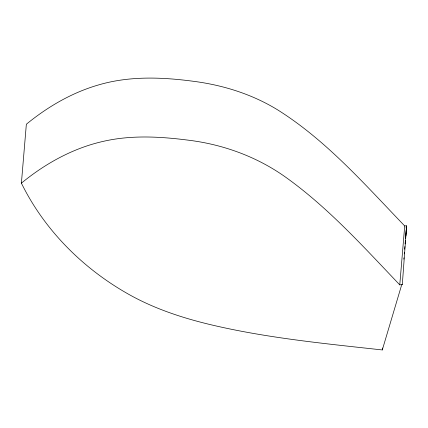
<?xml version="1.0" encoding="UTF-8"?>
<svg xmlns="http://www.w3.org/2000/svg" width="428" height="428" viewBox="0 0 428 428"><rect width="100%" height="100%" fill="white"/><g stroke="black" fill="none" stroke-linecap="round" stroke-linejoin="round"><path stroke-width="0.64" d="M405.883 235.791L406.525 225.722L404.717 225.957C365.138 184.853 326.874 140.908 278.189 110.21C252.242 94.139 222.587 84.921 192.413 81.159C161.5 77.104 129.497 75.949 99.248 84.728C72.396 92.341 47.85 106.631 26.349 124.238L21.4 183.147C44.999 231.238 84.808 270.325 131.605 295.914C155.658 309 181.82 317.662 208.345 324.14C265.43 337.922 324.055 343.518 382.3 349.949L401.651 284.952L402.315 284.54L406.6 226.043L406.033 227.958M382.3 349.949L382.466 347.985M402.315 284.54L399.768 284.866L404.717 225.957M403.823 259.138L403.93 257.817M404.267 253.847L404.374 252.52M404.653 249.214L404.877 246.565M405.097 243.917L405.375 240.606M405.546 238.621L406.6 226.043M21.4 183.147C45.422 163.416 73.418 147.933 103.94 141.208C131.364 135.013 159.788 136.537 187.464 140.068C222.325 144.193 256.206 156.402 284.952 176.689C327.992 207.275 363.5 246.86 399.768 284.866"/></g></svg>
